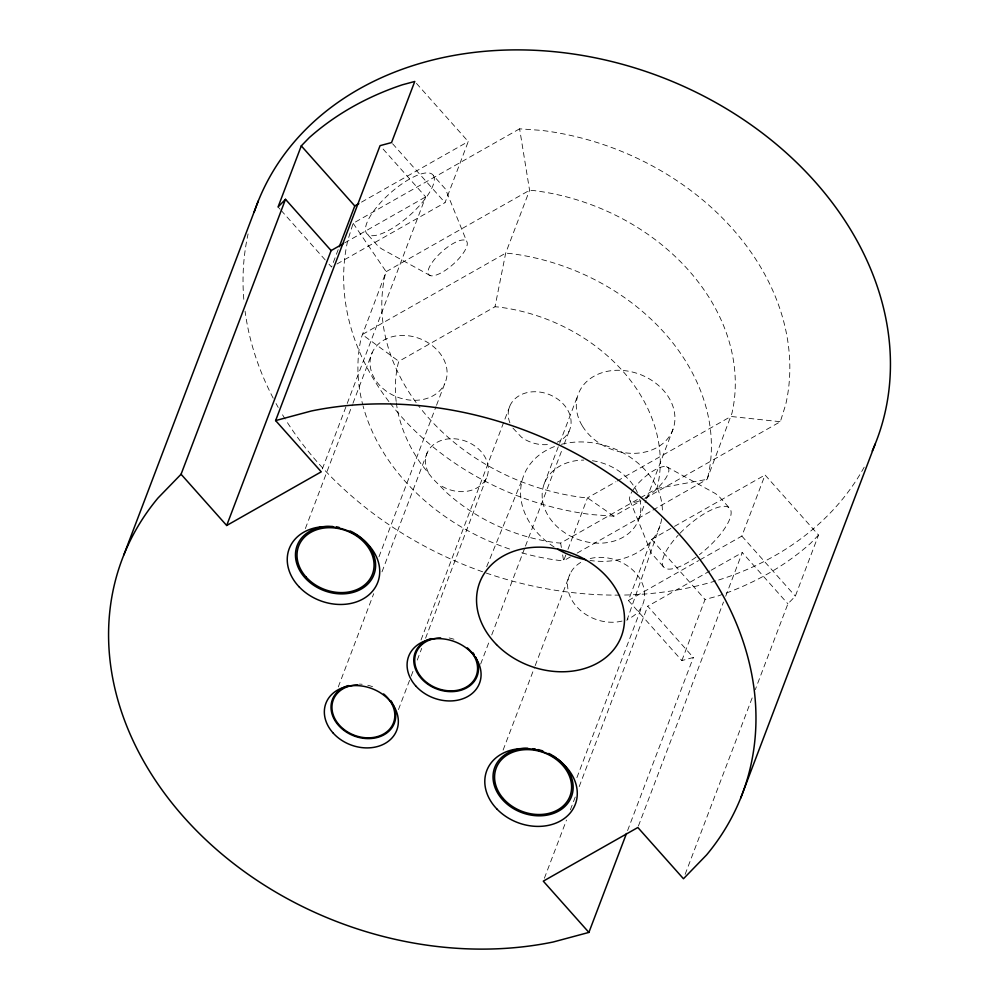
<?xml version="1.0" encoding="UTF-8"?>
<svg xmlns="http://www.w3.org/2000/svg" width="999" height="999" viewBox="0 0 999 999"><rect width="100%" height="100%" fill="white"/><g stroke="black" fill="none" stroke-linecap="round" stroke-linejoin="round"><path stroke-width="0.75" stroke-dasharray="5 3.75" d="M396.166 401.423A164.91 130.832 20.8 0 1 398.039 363.948L398.863 361.338L495.005 306.768L505.681 253.159L529.582 190.26L519.605 128.821L541.683 130.407A252.697 200.474 20.8 0 1 785.714 404.545L780.331 421.715L642.282 500.062M519.605 128.821L353.134 223.301L347.764 240.459A252.697 200.474 20.8 0 0 389.21 402.01M640.546 497.739L656.793 488.523L657.604 485.914A164.91 130.832 20.8 0 0 498.364 307.018L495.005 306.768M626.91 620.466L659.989 525.699M338.186 249.6L331.556 267.058L326.411 261.276M322.352 468.931L346.665 404.92M347.215 403.471L425.686 196.903L382.142 147.977M305.369 528.558L352.397 404.745M352.959 403.296L372.315 352.31M336.963 263.986L445.03 202.647L468.244 141.558L415.784 82.63M378.983 556.768L435.964 406.73M436.526 405.282L444.817 383.429A39.473 31.319 20.8 0 0 401.773 335.427A39.473 31.319 20.8 0 0 379.121 384.752A39.473 31.319 20.8 0 0 444.817 383.429M338.286 686.912L373.701 593.681M381.993 571.828L427.372 452.385M421.029 639.947L510.114 405.432M398.464 709.577L410.639 677.534M411.188 676.086L413.399 670.254M417.27 660.052L421.703 648.401M425.574 638.211L486.438 477.972M544.068 484.19L578.196 394.343M480.644 664.085L489.498 640.771M491.72 634.952L524.912 547.552M525.474 546.091L561.987 449.95M564.198 444.118L569.18 431.006M565.796 555.044L563.623 560.764L559.44 560.464A205.245 162.825 20.8 0 1 518.231 551.773M567.969 549.325L587.512 497.864L615.921 481.743M503.109 750.099L534.652 667.07M535.202 665.621L570.067 573.851M638.885 519.118L646.041 500.274M646.59 498.826L673.014 429.27M709.864 570.966L647.714 606.231L693.343 657.479L681.855 660.564L628.371 600.486L651.573 539.385L673.189 527.122M576.91 777.634L642.195 605.756M544.38 878.246L566.483 820.067M570.354 809.877L575.886 795.341M579.195 786.613L647.714 606.231M681.855 660.564L705.057 599.475L717.482 596.141A331.543 263.037 20.8 0 0 723.363 594.105M627.584 830.581L693.343 657.479M699.962 559.852L741.845 536.088L765.047 474.987L818.531 535.064L795.329 596.166L787.899 603.821L755.306 689.635M638.398 826.036L723.488 602.022M725.699 596.203L742.282 552.559L787.899 603.821M685.127 874.375L753.096 695.454M486.688 566.708L522.964 477.609M818.531 535.064L810.514 543.344A331.543 263.037 20.8 0 1 724.824 593.581M361.526 202.123L468.244 141.558M344.63 242.907L425.686 196.903M617.282 480.969L730.931 416.471L780.331 421.715M396.341 402.847A164.91 130.832 20.8 0 0 420.929 463.698L432.904 478.796L446.828 492.794A164.91 130.832 20.8 0 0 557.292 542.844L560.651 543.081L639.185 498.513M390.172 403.246A252.697 200.474 20.8 0 0 591.795 514.597L613.861 516.183L640.933 500.824M570.392 556.918L563.623 560.764L562.624 554.87M577.147 553.084L651.573 510.851M652.921 510.077L707.042 479.358L731.955 413.224A205.245 162.825 20.8 0 0 533.753 190.559L529.582 190.26L386.151 271.666L361.238 337.799A205.245 162.825 20.8 0 0 362.712 404.583M674.537 526.348L765.047 474.987M628.371 600.486L698.613 560.614M711.213 570.192L742.282 552.559M656.793 488.523L707.042 479.358L708.066 476.111A205.245 162.825 20.8 0 0 509.865 253.459L505.681 253.159L362.262 334.553L398.863 361.338M430.394 275.674L381.843 248.976L378.571 246.753L366.458 233.154M666.458 466.633L714.997 493.331L718.281 495.554L730.144 508.891M613.861 516.183L587.512 497.864L583.341 497.564A205.245 162.825 20.8 0 1 417.994 405.057M433.341 175.462A44.206 14.773 -41.7 0 1 390.347 229.458A44.206 14.773 -41.7 0 1 376.011 207.992A44.206 14.773 -41.7 0 1 433.341 175.462L445.454 189.061L466.733 241.433A25.262 8.442 -41.7 0 1 442.17 272.29A25.262 8.442 -41.7 0 1 433.978 260.027A25.262 8.442 -41.7 0 1 466.733 241.433M392.582 143.719L445.03 202.647M741.845 536.088L795.329 596.166M651.573 539.385L705.057 599.475M663.274 566.583L651.398 553.246L630.107 500.874M278.072 206.968L280.132 209.278M281.156 210.439L325.387 260.115M512.937 428.084L521.578 437.312A32.205 25.549 20.8 0 0 550.374 444.205M353.134 223.301L386.151 271.666L385.139 274.912A205.245 162.825 20.8 0 0 417.095 403.871M560.651 543.081L561.388 547.502M864.185 467.17A331.543 263.037 20.8 0 1 717.157 580.456M715.721 580.906A331.543 263.037 20.8 0 1 621.515 595.092M619.967 595.104A331.543 263.037 20.8 0 1 285.976 420.354M285.165 419.081A331.543 263.037 20.8 0 1 281.243 412.637M278.221 407.442A331.543 263.037 20.8 0 1 276.049 403.521M273.189 398.176A331.543 263.037 20.8 0 1 245.067 311.176M243.793 299.288A331.543 263.037 20.8 0 1 248.089 233.928M661.713 518.818A72.627 57.617 20.8 0 1 590.009 560.464M554.108 546.977A72.627 57.617 20.8 0 1 555.943 446.004M561.426 444.318A72.627 57.617 20.8 0 1 662.325 513.149M590.222 558.541A39.473 31.319 20.8 0 1 639.872 578.671A39.473 31.319 20.8 0 1 627.335 619.318M622.027 621.066A39.473 31.319 20.8 0 1 572.752 601.535A39.473 31.319 20.8 0 1 583.678 560.839M639.71 499.275A50.524 40.085 20.8 0 1 600.936 543.169A50.524 40.085 20.8 0 1 542.894 502.522A50.524 40.085 20.8 0 1 583.791 460.114M592.37 460.726A50.524 40.085 20.8 0 1 637.387 492.557M680.057 533.229A44.206 14.773 -41.7 0 1 729.707 508.316A44.206 14.773 -41.7 0 1 699.412 554.67M696.041 557.167A44.206 14.773 -41.7 0 1 663.561 566.97A44.206 14.773 -41.7 0 1 678.134 535.264M633.066 489.935A25.262 8.442 -41.7 0 1 658.266 468.194A25.262 8.442 -41.7 0 1 667.732 474.612A25.262 8.442 -41.7 0 1 645.004 498.026M639.048 501.048A25.262 8.442 -41.7 0 1 632.367 491.033M509.577 549.025A205.245 162.825 20.8 0 1 363.074 405.994M428.384 472.527A32.205 25.549 20.8 0 1 454.208 438.761A32.205 25.549 20.8 0 1 487.275 475.899A32.205 25.549 20.8 0 1 438.836 484.265M359.34 684.103A33.154 26.299 20.8 0 1 362.162 684.278M367.782 685.239A33.154 26.299 20.8 0 1 373.301 686.987M509.902 422.877A32.205 25.549 20.8 0 1 526.885 392.657A32.205 25.549 20.8 0 1 567.17 409.103A32.205 25.549 20.8 0 1 557.205 442.195M449.138 637.961A33.154 26.299 20.8 0 1 454.695 639.522M582.442 426.111A50.524 40.085 20.8 0 0 667.869 438.436A50.524 40.085 20.8 0 0 626.498 370.879A50.524 40.085 20.8 0 0 582.442 426.111"/><path stroke-width="1.5" d="M123.839 554.92L258.304 200.924M226.686 525.499L321.253 471.828L275.624 420.579L380.057 145.654L391.546 142.57L414.76 81.468L402.335 84.803A331.543 263.037 20.8 0 0 309.315 137.6L301.286 145.879L278.072 206.968L285.502 199.325L331.119 250.574L226.686 525.499L181.069 474.25L285.502 199.325M339.298 246.691L354.77 205.956L358.816 203.659M181.069 474.25L157.967 498.051A331.543 263.037 20.8 0 0 184.041 817.369A331.543 263.037 20.8 0 0 553.159 942.007L588.898 932.417L626.473 833.491M740.696 798.076L875.161 444.08M331.119 250.574L343.281 243.669M275.624 420.579L311.376 410.989A331.543 263.037 20.8 0 1 680.494 535.614A331.543 263.037 20.8 0 1 706.568 854.944L683.466 878.745L637.849 827.497L543.281 881.155L588.898 932.417M301.286 145.879L354.77 205.956M254.146 212.188A331.543 263.037 20.8 0 1 662.349 77.46A331.543 263.037 20.8 0 1 872.239 450.999M585.539 559.69A72.627 57.617 20.8 0 1 557.717 549.2M362.799 539.21A41.046 32.567 20.8 0 1 357.205 590.996A41.046 32.567 20.8 0 1 297.49 565.721A41.046 32.567 20.8 0 1 332.792 526.51M336.563 526.923A41.046 32.567 20.8 0 1 339.073 527.372M350.075 530.931A41.046 32.567 20.8 0 1 354.645 533.279M355.731 533.941A41.046 32.567 20.8 0 1 357.867 535.327M358.903 536.063A41.046 32.567 20.8 0 1 361.863 538.399M557.467 758.753A41.046 32.567 20.8 0 1 557.504 811.675A41.046 32.567 20.8 0 1 496.078 790.072A41.046 32.567 20.8 0 1 527.847 748.326M532.867 748.688A41.046 32.567 20.8 0 1 535.377 749.063M537.887 749.575A41.046 32.567 20.8 0 1 542.832 750.973M548.801 753.408A41.046 32.567 20.8 0 1 552.197 755.219M553.296 755.868A41.046 32.567 20.8 0 1 556.468 757.991M392.807 703.908A33.154 26.299 20.8 0 1 377.41 737.449A33.154 26.299 20.8 0 1 334.465 719.717A33.154 26.299 20.8 0 1 348.364 685.551M390.784 700.549A33.154 26.299 20.8 0 1 392.195 702.772M383.628 693.943A32.205 25.549 20.8 0 1 382.142 734.789A32.205 25.549 20.8 0 1 334.503 717.969A32.205 25.549 20.8 0 1 357.967 684.877M475.549 656.942A33.154 26.299 20.8 0 1 460.164 690.484A33.154 26.299 20.8 0 1 417.207 672.752A33.154 26.299 20.8 0 1 431.106 638.598M472.752 652.497A33.154 26.299 20.8 0 1 474.263 654.695M467.407 647.876A32.205 25.549 20.8 0 1 464.135 688.174A32.205 25.549 20.8 0 1 417.07 670.629A32.205 25.549 20.8 0 1 440.709 637.924M306.081 577.022A39.473 31.319 20.8 0 0 371.79 575.699A39.473 31.319 20.8 0 0 328.733 527.697A39.473 31.319 20.8 0 0 306.081 577.022M496.503 644.58A75.787 60.127 20.8 0 0 621.316 636.5A75.787 60.127 20.8 0 0 533.741 547.327A75.787 60.127 20.8 0 0 496.503 644.58M503.309 798.576A39.473 31.319 20.8 0 0 569.155 798.026A39.473 31.319 20.8 0 0 526.81 749.625A39.473 31.319 20.8 0 0 503.309 798.576M299.3 587.037A47.365 37.575 20.8 0 0 377.547 582.904A47.365 37.575 20.8 0 0 323.614 526.66A47.365 37.575 20.8 0 0 299.3 587.037M496.853 808.965A47.365 37.575 20.8 0 0 575.099 804.832A47.365 37.575 20.8 0 0 521.166 748.588A47.365 37.575 20.8 0 0 496.853 808.965M332.867 732.729A37.887 30.057 20.8 0 0 396.041 731.917A37.887 30.057 20.8 0 0 355.12 685.589A37.887 30.057 20.8 0 0 332.867 732.729M415.609 685.776A37.887 30.057 20.8 0 0 478.783 684.952A37.887 30.057 20.8 0 0 437.862 638.636A37.887 30.057 20.8 0 0 415.609 685.776"/></g></svg>
